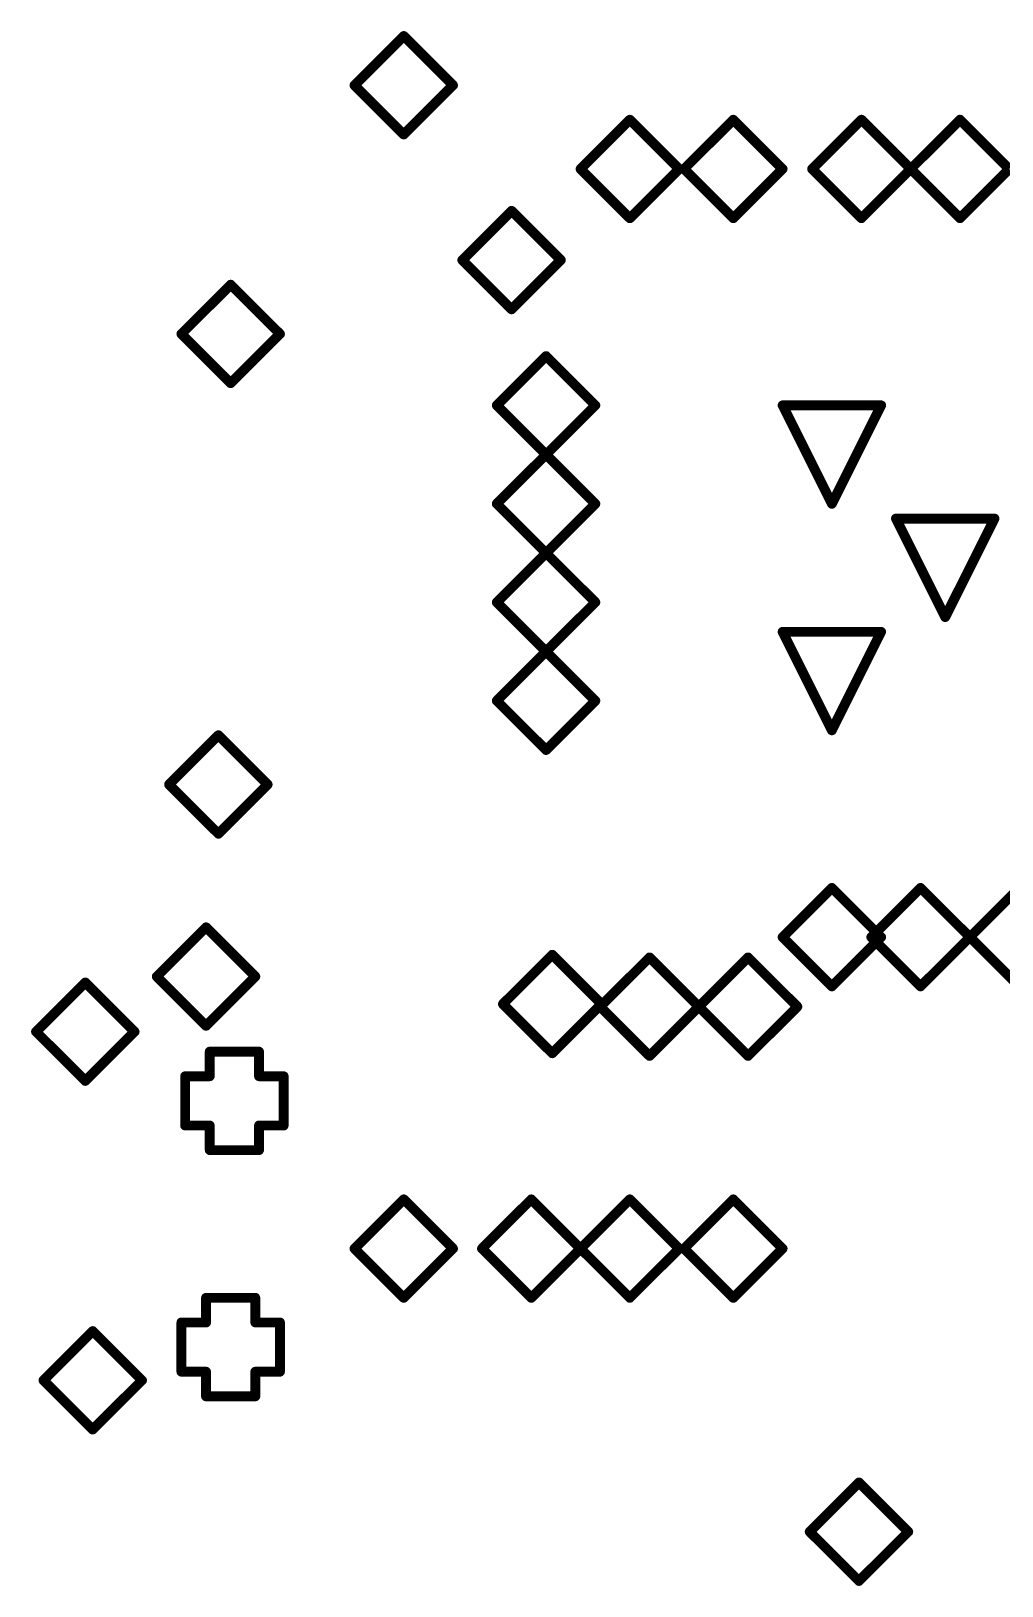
# Model space of a CAD drawing. Header units: inches. Extents: x 0 to 280, y 0 to 265.
# Drawn here: x 39.95 to 59.65, y 35.15 to 66.73 of the extents above; entities that cross this region are included whole.
import ezdxf

# ---------------------------------------------------------------- set-up
doc = ezdxf.new("R2010")
doc.units = ezdxf.units.IN
doc.layers.add('Drill Drawing', color=1, linetype='Continuous')

msp = doc.modelspace()

# ---------------------------------------------------------------- linework, layer by layer
at = {"layer": 'Drill Drawing'}
for points in [[(46.512, 65.625, 0.2, 0.2, 0), (47.512, 66.625, 0.2, 0.2, 0)], [(47.512, 66.625, 0.2, 0.2, 0), (48.512, 65.625, 0.2, 0.2, 0)], [(46.512, 65.625, 0.2, 0.2, 0), (47.512, 64.625, 0.2, 0.2, 0)], [(47.512, 64.625, 0.2, 0.2, 0), (48.512, 65.625, 0.2, 0.2, 0)], [(51.1, 63.925, 0.2, 0.2, 0), (52.1, 64.925, 0.2, 0.2, 0)], [(52.1, 64.925, 0.2, 0.2, 0), (53.1, 63.925, 0.2, 0.2, 0)], [(53.2, 63.925, 0.2, 0.2, 0), (54.2, 64.925, 0.2, 0.2, 0)], [(54.2, 64.925, 0.2, 0.2, 0), (55.2, 63.925, 0.2, 0.2, 0)], [(55.8, 63.925, 0.2, 0.2, 0), (56.8, 64.925, 0.2, 0.2, 0)], [(56.8, 64.925, 0.2, 0.2, 0), (57.8, 63.925, 0.2, 0.2, 0)], [(57.8, 63.925, 0.2, 0.2, 0), (58.8, 64.925, 0.2, 0.2, 0)], [(58.8, 64.925, 0.2, 0.2, 0), (59.8, 63.925, 0.2, 0.2, 0)], [(51.1, 63.925, 0.2, 0.2, 0), (52.1, 62.925, 0.2, 0.2, 0)], [(52.1, 62.925, 0.2, 0.2, 0), (53.1, 63.925, 0.2, 0.2, 0)], [(53.2, 63.925, 0.2, 0.2, 0), (54.2, 62.925, 0.2, 0.2, 0)], [(54.2, 62.925, 0.2, 0.2, 0), (55.2, 63.925, 0.2, 0.2, 0)], [(55.8, 63.925, 0.2, 0.2, 0), (56.8, 62.925, 0.2, 0.2, 0)], [(56.8, 62.925, 0.2, 0.2, 0), (57.8, 63.925, 0.2, 0.2, 0)], [(57.8, 63.925, 0.2, 0.2, 0), (58.8, 62.925, 0.2, 0.2, 0)], [(58.8, 62.925, 0.2, 0.2, 0), (59.8, 63.925, 0.2, 0.2, 0)], [(48.7, 62.075, 0.2, 0.2, 0), (49.7, 63.075, 0.2, 0.2, 0)], [(49.7, 63.075, 0.2, 0.2, 0), (50.7, 62.075, 0.2, 0.2, 0)], [(48.7, 62.075, 0.2, 0.2, 0), (49.7, 61.075, 0.2, 0.2, 0)], [(49.7, 61.075, 0.2, 0.2, 0), (50.7, 62.075, 0.2, 0.2, 0)], [(43, 60.575, 0.2, 0.2, 0), (44, 61.575, 0.2, 0.2, 0)], [(44, 61.575, 0.2, 0.2, 0), (45, 60.575, 0.2, 0.2, 0)], [(43, 60.575, 0.2, 0.2, 0), (44, 59.575, 0.2, 0.2, 0)], [(44, 59.575, 0.2, 0.2, 0), (45, 60.575, 0.2, 0.2, 0)], [(49.4, 59.125, 0.2, 0.2, 0), (50.4, 60.125, 0.2, 0.2, 0)], [(50.4, 60.125, 0.2, 0.2, 0), (51.4, 59.125, 0.2, 0.2, 0)], [(49.4, 59.125, 0.2, 0.2, 0), (50.4, 58.125, 0.2, 0.2, 0)], [(50.4, 58.125, 0.2, 0.2, 0), (51.4, 59.125, 0.2, 0.2, 0)], [(55.2, 59.125, 0.2, 0.2, 0), (57.2, 59.125, 0.2, 0.2, 0)], [(55.2, 59.125, 0.2, 0.2, 0), (56.2, 57.125, 0.2, 0.2, 0)], [(56.2, 57.125, 0.2, 0.2, 0), (57.2, 59.125, 0.2, 0.2, 0)], [(49.4, 57.125, 0.2, 0.2, 0), (50.4, 58.125, 0.2, 0.2, 0)], [(50.4, 58.125, 0.2, 0.2, 0), (51.4, 57.125, 0.2, 0.2, 0)], [(49.4, 57.125, 0.2, 0.2, 0), (50.4, 56.125, 0.2, 0.2, 0)], [(50.4, 56.125, 0.2, 0.2, 0), (51.4, 57.125, 0.2, 0.2, 0)], [(57.5, 56.825, 0.2, 0.2, 0), (59.5, 56.825, 0.2, 0.2, 0)], [(57.5, 56.825, 0.2, 0.2, 0), (58.5, 54.825, 0.2, 0.2, 0)], [(58.5, 54.825, 0.2, 0.2, 0), (59.5, 56.825, 0.2, 0.2, 0)], [(49.4, 55.125, 0.2, 0.2, 0), (50.4, 56.125, 0.2, 0.2, 0)], [(50.4, 56.125, 0.2, 0.2, 0), (51.4, 55.125, 0.2, 0.2, 0)], [(49.4, 55.125, 0.2, 0.2, 0), (50.4, 54.125, 0.2, 0.2, 0)], [(50.4, 54.125, 0.2, 0.2, 0), (51.4, 55.125, 0.2, 0.2, 0)], [(55.2, 54.525, 0.2, 0.2, 0), (57.2, 54.525, 0.2, 0.2, 0)], [(55.2, 54.525, 0.2, 0.2, 0), (56.2, 52.525, 0.2, 0.2, 0)], [(56.2, 52.525, 0.2, 0.2, 0), (57.2, 54.525, 0.2, 0.2, 0)], [(49.4, 53.125, 0.2, 0.2, 0), (50.4, 54.125, 0.2, 0.2, 0)], [(50.4, 54.125, 0.2, 0.2, 0), (51.4, 53.125, 0.2, 0.2, 0)], [(49.4, 53.125, 0.2, 0.2, 0), (50.4, 52.125, 0.2, 0.2, 0)], [(50.4, 52.125, 0.2, 0.2, 0), (51.4, 53.125, 0.2, 0.2, 0)], [(42.75, 51.425, 0.2, 0.2, 0), (43.75, 52.425, 0.2, 0.2, 0)], [(43.75, 52.425, 0.2, 0.2, 0), (44.75, 51.425, 0.2, 0.2, 0)], [(42.75, 51.425, 0.2, 0.2, 0), (43.75, 50.425, 0.2, 0.2, 0)], [(43.75, 50.425, 0.2, 0.2, 0), (44.75, 51.425, 0.2, 0.2, 0)], [(55.2, 48.325, 0.2, 0.2, 0), (56.2, 49.325, 0.2, 0.2, 0)], [(56.2, 49.325, 0.2, 0.2, 0), (57.2, 48.325, 0.2, 0.2, 0)], [(57, 48.325, 0.2, 0.2, 0), (58, 49.325, 0.2, 0.2, 0)], [(58, 49.325, 0.2, 0.2, 0), (59, 48.325, 0.2, 0.2, 0)], [(59, 48.325, 0.2, 0.2, 0), (60, 49.325, 0.2, 0.2, 0)], [(42.5, 47.525, 0.2, 0.2, 0), (43.5, 48.525, 0.2, 0.2, 0)], [(43.5, 48.525, 0.2, 0.2, 0), (44.5, 47.525, 0.2, 0.2, 0)], [(55.2, 48.325, 0.2, 0.2, 0), (56.2, 47.325, 0.2, 0.2, 0)], [(56.2, 47.325, 0.2, 0.2, 0), (57.2, 48.325, 0.2, 0.2, 0)], [(57, 48.325, 0.2, 0.2, 0), (58, 47.325, 0.2, 0.2, 0)], [(58, 47.325, 0.2, 0.2, 0), (59, 48.325, 0.2, 0.2, 0)], [(59, 48.325, 0.2, 0.2, 0), (60, 47.325, 0.2, 0.2, 0)], [(49.525, 46.967, 0.2, 0.2, 0), (50.525, 47.967, 0.2, 0.2, 0)], [(50.525, 47.967, 0.2, 0.2, 0), (51.525, 46.967, 0.2, 0.2, 0)], [(51.5, 46.913, 0.2, 0.2, 0), (52.5, 47.913, 0.2, 0.2, 0)], [(52.5, 47.913, 0.2, 0.2, 0), (53.5, 46.913, 0.2, 0.2, 0)], [(53.5, 46.913, 0.2, 0.2, 0), (54.5, 47.913, 0.2, 0.2, 0)], [(54.5, 47.913, 0.2, 0.2, 0), (55.5, 46.913, 0.2, 0.2, 0)], [(40.05, 46.405, 0.2, 0.2, 0), (41.05, 47.405, 0.2, 0.2, 0)], [(41.05, 47.405, 0.2, 0.2, 0), (42.05, 46.405, 0.2, 0.2, 0)], [(42.5, 47.525, 0.2, 0.2, 0), (43.5, 46.525, 0.2, 0.2, 0)], [(43.5, 46.525, 0.2, 0.2, 0), (44.5, 47.525, 0.2, 0.2, 0)], [(49.525, 46.967, 0.2, 0.2, 0), (50.525, 45.967, 0.2, 0.2, 0)], [(50.525, 45.967, 0.2, 0.2, 0), (51.525, 46.967, 0.2, 0.2, 0)], [(51.5, 46.913, 0.2, 0.2, 0), (52.5, 45.913, 0.2, 0.2, 0)], [(52.5, 45.913, 0.2, 0.2, 0), (53.5, 46.913, 0.2, 0.2, 0)], [(53.5, 46.913, 0.2, 0.2, 0), (54.5, 45.913, 0.2, 0.2, 0)], [(54.5, 45.913, 0.2, 0.2, 0), (55.5, 46.913, 0.2, 0.2, 0)], [(40.05, 46.405, 0.2, 0.2, 0), (41.05, 45.405, 0.2, 0.2, 0)], [(41.05, 45.405, 0.2, 0.2, 0), (42.05, 46.405, 0.2, 0.2, 0)], [(43.575, 45.5, 0.2, 0.2, 0), (43.575, 46, 0.2, 0.2, 0)], [(43.575, 46, 0.2, 0.2, 0), (44.575, 46, 0.2, 0.2, 0)], [(44.575, 45.5, 0.2, 0.2, 0), (44.575, 46, 0.2, 0.2, 0)], [(43.075, 44.5, 0.2, 0.2, 0), (43.075, 45.5, 0.2, 0.2, 0)], [(43.075, 45.5, 0.2, 0.2, 0), (43.575, 45.5, 0.2, 0.2, 0)], [(44.575, 45.5, 0.2, 0.2, 0), (45.075, 45.5, 0.2, 0.2, 0)], [(45.075, 44.5, 0.2, 0.2, 0), (45.075, 45.5, 0.2, 0.2, 0)], [(43.075, 44.5, 0.2, 0.2, 0), (43.575, 44.5, 0.2, 0.2, 0)], [(43.575, 44, 0.2, 0.2, 0), (43.575, 44.5, 0.2, 0.2, 0)], [(44.575, 44.5, 0.2, 0.2, 0), (45.075, 44.5, 0.2, 0.2, 0)], [(44.575, 44, 0.2, 0.2, 0), (44.575, 44.5, 0.2, 0.2, 0)], [(43.575, 44, 0.2, 0.2, 0), (44.575, 44, 0.2, 0.2, 0)], [(46.512, 42, 0.2, 0.2, 0), (47.512, 43, 0.2, 0.2, 0)], [(47.512, 43, 0.2, 0.2, 0), (48.512, 42, 0.2, 0.2, 0)], [(49.1, 42, 0.2, 0.2, 0), (50.1, 43, 0.2, 0.2, 0)], [(50.1, 43, 0.2, 0.2, 0), (51.1, 42, 0.2, 0.2, 0)], [(51.1, 42, 0.2, 0.2, 0), (52.1, 43, 0.2, 0.2, 0)], [(52.1, 43, 0.2, 0.2, 0), (53.1, 42, 0.2, 0.2, 0)], [(53.2, 42, 0.2, 0.2, 0), (54.2, 43, 0.2, 0.2, 0)], [(54.2, 43, 0.2, 0.2, 0), (55.2, 42, 0.2, 0.2, 0)], [(46.512, 42, 0.2, 0.2, 0), (47.512, 41, 0.2, 0.2, 0)], [(47.512, 41, 0.2, 0.2, 0), (48.512, 42, 0.2, 0.2, 0)], [(49.1, 42, 0.2, 0.2, 0), (50.1, 41, 0.2, 0.2, 0)], [(50.1, 41, 0.2, 0.2, 0), (51.1, 42, 0.2, 0.2, 0)], [(51.1, 42, 0.2, 0.2, 0), (52.1, 41, 0.2, 0.2, 0)], [(52.1, 41, 0.2, 0.2, 0), (53.1, 42, 0.2, 0.2, 0)], [(53.2, 42, 0.2, 0.2, 0), (54.2, 41, 0.2, 0.2, 0)], [(54.2, 41, 0.2, 0.2, 0), (55.2, 42, 0.2, 0.2, 0)], [(43.5, 40.5, 0.2, 0.2, 0), (43.5, 41, 0.2, 0.2, 0)], [(43.5, 41, 0.2, 0.2, 0), (44.5, 41, 0.2, 0.2, 0)], [(44.5, 40.5, 0.2, 0.2, 0), (44.5, 41, 0.2, 0.2, 0)], [(40.2, 39.325, 0.2, 0.2, 0), (41.2, 40.325, 0.2, 0.2, 0)], [(41.2, 40.325, 0.2, 0.2, 0), (42.2, 39.325, 0.2, 0.2, 0)], [(43, 39.5, 0.2, 0.2, 0), (43, 40.5, 0.2, 0.2, 0)], [(43, 40.5, 0.2, 0.2, 0), (43.5, 40.5, 0.2, 0.2, 0)], [(44.5, 40.5, 0.2, 0.2, 0), (45, 40.5, 0.2, 0.2, 0)], [(45, 39.5, 0.2, 0.2, 0), (45, 40.5, 0.2, 0.2, 0)], [(43, 39.5, 0.2, 0.2, 0), (43.5, 39.5, 0.2, 0.2, 0)], [(43.5, 39, 0.2, 0.2, 0), (43.5, 39.5, 0.2, 0.2, 0)], [(44.5, 39.5, 0.2, 0.2, 0), (45, 39.5, 0.2, 0.2, 0)], [(44.5, 39, 0.2, 0.2, 0), (44.5, 39.5, 0.2, 0.2, 0)], [(40.2, 39.325, 0.2, 0.2, 0), (41.2, 38.325, 0.2, 0.2, 0)], [(41.2, 38.325, 0.2, 0.2, 0), (42.2, 39.325, 0.2, 0.2, 0)], [(43.5, 39, 0.2, 0.2, 0), (44.5, 39, 0.2, 0.2, 0)], [(55.75, 36.25, 0.2, 0.2, 0), (56.75, 37.25, 0.2, 0.2, 0)], [(56.75, 37.25, 0.2, 0.2, 0), (57.75, 36.25, 0.2, 0.2, 0)], [(55.75, 36.25, 0.2, 0.2, 0), (56.75, 35.25, 0.2, 0.2, 0)], [(56.75, 35.25, 0.2, 0.2, 0), (57.75, 36.25, 0.2, 0.2, 0)]]:
    msp.add_lwpolyline(points, format="xyseb", dxfattribs=at)
for points in [[(47.462, 66.625, 0.1, 0.1, 1), (47.562, 66.625, 0.1, 0.1, 1)], [(47.462, 66.625, 0.1, 0.1, 1), (47.562, 66.625, 0.1, 0.1, 1)], [(46.462, 65.625, 0.1, 0.1, 1), (46.562, 65.625, 0.1, 0.1, 1)], [(46.462, 65.625, 0.1, 0.1, 1), (46.562, 65.625, 0.1, 0.1, 1)], [(48.462, 65.625, 0.1, 0.1, 1), (48.562, 65.625, 0.1, 0.1, 1)], [(48.462, 65.625, 0.1, 0.1, 1), (48.562, 65.625, 0.1, 0.1, 1)], [(52.05, 64.925, 0.1, 0.1, 1), (52.15, 64.925, 0.1, 0.1, 1)], [(52.05, 64.925, 0.1, 0.1, 1), (52.15, 64.925, 0.1, 0.1, 1)], [(54.15, 64.925, 0.1, 0.1, 1), (54.25, 64.925, 0.1, 0.1, 1)], [(54.15, 64.925, 0.1, 0.1, 1), (54.25, 64.925, 0.1, 0.1, 1)], [(56.75, 64.925, 0.1, 0.1, 1), (56.85, 64.925, 0.1, 0.1, 1)], [(56.75, 64.925, 0.1, 0.1, 1), (56.85, 64.925, 0.1, 0.1, 1)], [(58.75, 64.925, 0.1, 0.1, 1), (58.85, 64.925, 0.1, 0.1, 1)], [(58.75, 64.925, 0.1, 0.1, 1), (58.85, 64.925, 0.1, 0.1, 1)], [(47.462, 64.625, 0.1, 0.1, 1), (47.562, 64.625, 0.1, 0.1, 1)], [(47.462, 64.625, 0.1, 0.1, 1), (47.562, 64.625, 0.1, 0.1, 1)], [(51.05, 63.925, 0.1, 0.1, 1), (51.15, 63.925, 0.1, 0.1, 1)], [(51.05, 63.925, 0.1, 0.1, 1), (51.15, 63.925, 0.1, 0.1, 1)], [(53.05, 63.925, 0.1, 0.1, 1), (53.15, 63.925, 0.1, 0.1, 1)], [(53.05, 63.925, 0.1, 0.1, 1), (53.15, 63.925, 0.1, 0.1, 1)], [(53.15, 63.925, 0.1, 0.1, 1), (53.25, 63.925, 0.1, 0.1, 1)], [(53.15, 63.925, 0.1, 0.1, 1), (53.25, 63.925, 0.1, 0.1, 1)], [(55.15, 63.925, 0.1, 0.1, 1), (55.25, 63.925, 0.1, 0.1, 1)], [(55.15, 63.925, 0.1, 0.1, 1), (55.25, 63.925, 0.1, 0.1, 1)], [(55.75, 63.925, 0.1, 0.1, 1), (55.85, 63.925, 0.1, 0.1, 1)], [(55.75, 63.925, 0.1, 0.1, 1), (55.85, 63.925, 0.1, 0.1, 1)], [(57.75, 63.925, 0.1, 0.1, 1), (57.85, 63.925, 0.1, 0.1, 1)], [(57.75, 63.925, 0.1, 0.1, 1), (57.85, 63.925, 0.1, 0.1, 1)], [(57.75, 63.925, 0.1, 0.1, 1), (57.85, 63.925, 0.1, 0.1, 1)], [(57.75, 63.925, 0.1, 0.1, 1), (57.85, 63.925, 0.1, 0.1, 1)], [(49.65, 63.075, 0.1, 0.1, 1), (49.75, 63.075, 0.1, 0.1, 1)], [(49.65, 63.075, 0.1, 0.1, 1), (49.75, 63.075, 0.1, 0.1, 1)], [(52.05, 62.925, 0.1, 0.1, 1), (52.15, 62.925, 0.1, 0.1, 1)], [(52.05, 62.925, 0.1, 0.1, 1), (52.15, 62.925, 0.1, 0.1, 1)], [(54.15, 62.925, 0.1, 0.1, 1), (54.25, 62.925, 0.1, 0.1, 1)], [(54.15, 62.925, 0.1, 0.1, 1), (54.25, 62.925, 0.1, 0.1, 1)], [(56.75, 62.925, 0.1, 0.1, 1), (56.85, 62.925, 0.1, 0.1, 1)], [(56.75, 62.925, 0.1, 0.1, 1), (56.85, 62.925, 0.1, 0.1, 1)], [(58.75, 62.925, 0.1, 0.1, 1), (58.85, 62.925, 0.1, 0.1, 1)], [(58.75, 62.925, 0.1, 0.1, 1), (58.85, 62.925, 0.1, 0.1, 1)], [(48.65, 62.075, 0.1, 0.1, 1), (48.75, 62.075, 0.1, 0.1, 1)], [(48.65, 62.075, 0.1, 0.1, 1), (48.75, 62.075, 0.1, 0.1, 1)], [(50.65, 62.075, 0.1, 0.1, 1), (50.75, 62.075, 0.1, 0.1, 1)], [(50.65, 62.075, 0.1, 0.1, 1), (50.75, 62.075, 0.1, 0.1, 1)], [(43.95, 61.575, 0.1, 0.1, 1), (44.05, 61.575, 0.1, 0.1, 1)], [(43.95, 61.575, 0.1, 0.1, 1), (44.05, 61.575, 0.1, 0.1, 1)], [(49.65, 61.075, 0.1, 0.1, 1), (49.75, 61.075, 0.1, 0.1, 1)], [(49.65, 61.075, 0.1, 0.1, 1), (49.75, 61.075, 0.1, 0.1, 1)], [(42.95, 60.575, 0.1, 0.1, 1), (43.05, 60.575, 0.1, 0.1, 1)], [(42.95, 60.575, 0.1, 0.1, 1), (43.05, 60.575, 0.1, 0.1, 1)], [(44.95, 60.575, 0.1, 0.1, 1), (45.05, 60.575, 0.1, 0.1, 1)], [(44.95, 60.575, 0.1, 0.1, 1), (45.05, 60.575, 0.1, 0.1, 1)], [(50.35, 60.125, 0.1, 0.1, 1), (50.45, 60.125, 0.1, 0.1, 1)], [(50.35, 60.125, 0.1, 0.1, 1), (50.45, 60.125, 0.1, 0.1, 1)], [(43.95, 59.575, 0.1, 0.1, 1), (44.05, 59.575, 0.1, 0.1, 1)], [(43.95, 59.575, 0.1, 0.1, 1), (44.05, 59.575, 0.1, 0.1, 1)], [(49.35, 59.125, 0.1, 0.1, 1), (49.45, 59.125, 0.1, 0.1, 1)], [(49.35, 59.125, 0.1, 0.1, 1), (49.45, 59.125, 0.1, 0.1, 1)], [(51.35, 59.125, 0.1, 0.1, 1), (51.45, 59.125, 0.1, 0.1, 1)], [(51.35, 59.125, 0.1, 0.1, 1), (51.45, 59.125, 0.1, 0.1, 1)], [(55.15, 59.125, 0.1, 0.1, 1), (55.25, 59.125, 0.1, 0.1, 1)], [(55.15, 59.125, 0.1, 0.1, 1), (55.25, 59.125, 0.1, 0.1, 1)], [(57.15, 59.125, 0.1, 0.1, 1), (57.25, 59.125, 0.1, 0.1, 1)], [(57.15, 59.125, 0.1, 0.1, 1), (57.25, 59.125, 0.1, 0.1, 1)], [(50.35, 58.125, 0.1, 0.1, 1), (50.45, 58.125, 0.1, 0.1, 1)], [(50.35, 58.125, 0.1, 0.1, 1), (50.45, 58.125, 0.1, 0.1, 1)], [(50.35, 58.125, 0.1, 0.1, 1), (50.45, 58.125, 0.1, 0.1, 1)], [(50.35, 58.125, 0.1, 0.1, 1), (50.45, 58.125, 0.1, 0.1, 1)], [(49.35, 57.125, 0.1, 0.1, 1), (49.45, 57.125, 0.1, 0.1, 1)], [(49.35, 57.125, 0.1, 0.1, 1), (49.45, 57.125, 0.1, 0.1, 1)], [(51.35, 57.125, 0.1, 0.1, 1), (51.45, 57.125, 0.1, 0.1, 1)], [(51.35, 57.125, 0.1, 0.1, 1), (51.45, 57.125, 0.1, 0.1, 1)], [(56.15, 57.125, 0.1, 0.1, 1), (56.25, 57.125, 0.1, 0.1, 1)], [(56.15, 57.125, 0.1, 0.1, 1), (56.25, 57.125, 0.1, 0.1, 1)], [(57.45, 56.825, 0.1, 0.1, 1), (57.55, 56.825, 0.1, 0.1, 1)], [(57.45, 56.825, 0.1, 0.1, 1), (57.55, 56.825, 0.1, 0.1, 1)], [(59.45, 56.825, 0.1, 0.1, 1), (59.55, 56.825, 0.1, 0.1, 1)], [(59.45, 56.825, 0.1, 0.1, 1), (59.55, 56.825, 0.1, 0.1, 1)], [(50.35, 56.125, 0.1, 0.1, 1), (50.45, 56.125, 0.1, 0.1, 1)], [(50.35, 56.125, 0.1, 0.1, 1), (50.45, 56.125, 0.1, 0.1, 1)], [(50.35, 56.125, 0.1, 0.1, 1), (50.45, 56.125, 0.1, 0.1, 1)], [(50.35, 56.125, 0.1, 0.1, 1), (50.45, 56.125, 0.1, 0.1, 1)], [(49.35, 55.125, 0.1, 0.1, 1), (49.45, 55.125, 0.1, 0.1, 1)], [(49.35, 55.125, 0.1, 0.1, 1), (49.45, 55.125, 0.1, 0.1, 1)], [(51.35, 55.125, 0.1, 0.1, 1), (51.45, 55.125, 0.1, 0.1, 1)], [(51.35, 55.125, 0.1, 0.1, 1), (51.45, 55.125, 0.1, 0.1, 1)], [(55.15, 54.525, 0.1, 0.1, 1), (55.25, 54.525, 0.1, 0.1, 1)], [(55.15, 54.525, 0.1, 0.1, 1), (55.25, 54.525, 0.1, 0.1, 1)], [(57.15, 54.525, 0.1, 0.1, 1), (57.25, 54.525, 0.1, 0.1, 1)], [(57.15, 54.525, 0.1, 0.1, 1), (57.25, 54.525, 0.1, 0.1, 1)], [(58.45, 54.825, 0.1, 0.1, 1), (58.55, 54.825, 0.1, 0.1, 1)], [(58.45, 54.825, 0.1, 0.1, 1), (58.55, 54.825, 0.1, 0.1, 1)], [(50.35, 54.125, 0.1, 0.1, 1), (50.45, 54.125, 0.1, 0.1, 1)], [(50.35, 54.125, 0.1, 0.1, 1), (50.45, 54.125, 0.1, 0.1, 1)], [(50.35, 54.125, 0.1, 0.1, 1), (50.45, 54.125, 0.1, 0.1, 1)], [(50.35, 54.125, 0.1, 0.1, 1), (50.45, 54.125, 0.1, 0.1, 1)], [(49.35, 53.125, 0.1, 0.1, 1), (49.45, 53.125, 0.1, 0.1, 1)], [(49.35, 53.125, 0.1, 0.1, 1), (49.45, 53.125, 0.1, 0.1, 1)], [(51.35, 53.125, 0.1, 0.1, 1), (51.45, 53.125, 0.1, 0.1, 1)], [(51.35, 53.125, 0.1, 0.1, 1), (51.45, 53.125, 0.1, 0.1, 1)], [(43.7, 52.425, 0.1, 0.1, 1), (43.8, 52.425, 0.1, 0.1, 1)], [(43.7, 52.425, 0.1, 0.1, 1), (43.8, 52.425, 0.1, 0.1, 1)], [(56.15, 52.525, 0.1, 0.1, 1), (56.25, 52.525, 0.1, 0.1, 1)], [(56.15, 52.525, 0.1, 0.1, 1), (56.25, 52.525, 0.1, 0.1, 1)], [(50.35, 52.125, 0.1, 0.1, 1), (50.45, 52.125, 0.1, 0.1, 1)], [(50.35, 52.125, 0.1, 0.1, 1), (50.45, 52.125, 0.1, 0.1, 1)], [(42.7, 51.425, 0.1, 0.1, 1), (42.8, 51.425, 0.1, 0.1, 1)], [(42.7, 51.425, 0.1, 0.1, 1), (42.8, 51.425, 0.1, 0.1, 1)], [(44.7, 51.425, 0.1, 0.1, 1), (44.8, 51.425, 0.1, 0.1, 1)], [(44.7, 51.425, 0.1, 0.1, 1), (44.8, 51.425, 0.1, 0.1, 1)], [(43.7, 50.425, 0.1, 0.1, 1), (43.8, 50.425, 0.1, 0.1, 1)], [(43.7, 50.425, 0.1, 0.1, 1), (43.8, 50.425, 0.1, 0.1, 1)], [(56.15, 49.325, 0.1, 0.1, 1), (56.25, 49.325, 0.1, 0.1, 1)], [(56.15, 49.325, 0.1, 0.1, 1), (56.25, 49.325, 0.1, 0.1, 1)], [(57.95, 49.325, 0.1, 0.1, 1), (58.05, 49.325, 0.1, 0.1, 1)], [(57.95, 49.325, 0.1, 0.1, 1), (58.05, 49.325, 0.1, 0.1, 1)], [(43.45, 48.525, 0.1, 0.1, 1), (43.55, 48.525, 0.1, 0.1, 1)], [(43.45, 48.525, 0.1, 0.1, 1), (43.55, 48.525, 0.1, 0.1, 1)], [(55.15, 48.325, 0.1, 0.1, 1), (55.25, 48.325, 0.1, 0.1, 1)], [(55.15, 48.325, 0.1, 0.1, 1), (55.25, 48.325, 0.1, 0.1, 1)], [(56.95, 48.325, 0.1, 0.1, 1), (57.05, 48.325, 0.1, 0.1, 1)], [(56.95, 48.325, 0.1, 0.1, 1), (57.05, 48.325, 0.1, 0.1, 1)], [(57.15, 48.325, 0.1, 0.1, 1), (57.25, 48.325, 0.1, 0.1, 1)], [(57.15, 48.325, 0.1, 0.1, 1), (57.25, 48.325, 0.1, 0.1, 1)], [(58.95, 48.325, 0.1, 0.1, 1), (59.05, 48.325, 0.1, 0.1, 1)], [(58.95, 48.325, 0.1, 0.1, 1), (59.05, 48.325, 0.1, 0.1, 1)], [(58.95, 48.325, 0.1, 0.1, 1), (59.05, 48.325, 0.1, 0.1, 1)], [(58.95, 48.325, 0.1, 0.1, 1), (59.05, 48.325, 0.1, 0.1, 1)], [(50.475, 47.967, 0.1, 0.1, 1), (50.575, 47.967, 0.1, 0.1, 1)], [(50.475, 47.967, 0.1, 0.1, 1), (50.575, 47.967, 0.1, 0.1, 1)], [(52.45, 47.913, 0.1, 0.1, 1), (52.55, 47.913, 0.1, 0.1, 1)], [(52.45, 47.913, 0.1, 0.1, 1), (52.55, 47.913, 0.1, 0.1, 1)], [(54.45, 47.913, 0.1, 0.1, 1), (54.55, 47.913, 0.1, 0.1, 1)], [(54.45, 47.913, 0.1, 0.1, 1), (54.55, 47.913, 0.1, 0.1, 1)], [(41, 47.405, 0.1, 0.1, 1), (41.1, 47.405, 0.1, 0.1, 1)], [(41, 47.405, 0.1, 0.1, 1), (41.1, 47.405, 0.1, 0.1, 1)], [(42.45, 47.525, 0.1, 0.1, 1), (42.55, 47.525, 0.1, 0.1, 1)], [(42.45, 47.525, 0.1, 0.1, 1), (42.55, 47.525, 0.1, 0.1, 1)], [(44.45, 47.525, 0.1, 0.1, 1), (44.55, 47.525, 0.1, 0.1, 1)], [(44.45, 47.525, 0.1, 0.1, 1), (44.55, 47.525, 0.1, 0.1, 1)], [(56.15, 47.325, 0.1, 0.1, 1), (56.25, 47.325, 0.1, 0.1, 1)], [(56.15, 47.325, 0.1, 0.1, 1), (56.25, 47.325, 0.1, 0.1, 1)], [(57.95, 47.325, 0.1, 0.1, 1), (58.05, 47.325, 0.1, 0.1, 1)], [(57.95, 47.325, 0.1, 0.1, 1), (58.05, 47.325, 0.1, 0.1, 1)], [(49.475, 46.967, 0.1, 0.1, 1), (49.575, 46.967, 0.1, 0.1, 1)], [(49.475, 46.967, 0.1, 0.1, 1), (49.575, 46.967, 0.1, 0.1, 1)], [(51.475, 46.967, 0.1, 0.1, 1), (51.575, 46.967, 0.1, 0.1, 1)], [(51.475, 46.967, 0.1, 0.1, 1), (51.575, 46.967, 0.1, 0.1, 1)], [(51.45, 46.913, 0.1, 0.1, 1), (51.55, 46.913, 0.1, 0.1, 1)], [(51.45, 46.913, 0.1, 0.1, 1), (51.55, 46.913, 0.1, 0.1, 1)], [(53.45, 46.913, 0.1, 0.1, 1), (53.55, 46.913, 0.1, 0.1, 1)], [(53.45, 46.913, 0.1, 0.1, 1), (53.55, 46.913, 0.1, 0.1, 1)], [(53.45, 46.913, 0.1, 0.1, 1), (53.55, 46.913, 0.1, 0.1, 1)], [(53.45, 46.913, 0.1, 0.1, 1), (53.55, 46.913, 0.1, 0.1, 1)], [(55.45, 46.913, 0.1, 0.1, 1), (55.55, 46.913, 0.1, 0.1, 1)], [(55.45, 46.913, 0.1, 0.1, 1), (55.55, 46.913, 0.1, 0.1, 1)], [(40, 46.405, 0.1, 0.1, 1), (40.1, 46.405, 0.1, 0.1, 1)], [(40, 46.405, 0.1, 0.1, 1), (40.1, 46.405, 0.1, 0.1, 1)], [(42, 46.405, 0.1, 0.1, 1), (42.1, 46.405, 0.1, 0.1, 1)], [(42, 46.405, 0.1, 0.1, 1), (42.1, 46.405, 0.1, 0.1, 1)], [(43.45, 46.525, 0.1, 0.1, 1), (43.55, 46.525, 0.1, 0.1, 1)], [(43.45, 46.525, 0.1, 0.1, 1), (43.55, 46.525, 0.1, 0.1, 1)], [(43.525, 46, 0.1, 0.1, 1), (43.625, 46, 0.1, 0.1, 1)], [(43.525, 46, 0.1, 0.1, 1), (43.625, 46, 0.1, 0.1, 1)], [(44.525, 46, 0.1, 0.1, 1), (44.625, 46, 0.1, 0.1, 1)], [(44.525, 46, 0.1, 0.1, 1), (44.625, 46, 0.1, 0.1, 1)], [(50.475, 45.967, 0.1, 0.1, 1), (50.575, 45.967, 0.1, 0.1, 1)], [(50.475, 45.967, 0.1, 0.1, 1), (50.575, 45.967, 0.1, 0.1, 1)], [(52.45, 45.913, 0.1, 0.1, 1), (52.55, 45.913, 0.1, 0.1, 1)], [(52.45, 45.913, 0.1, 0.1, 1), (52.55, 45.913, 0.1, 0.1, 1)], [(54.45, 45.913, 0.1, 0.1, 1), (54.55, 45.913, 0.1, 0.1, 1)], [(54.45, 45.913, 0.1, 0.1, 1), (54.55, 45.913, 0.1, 0.1, 1)], [(41, 45.405, 0.1, 0.1, 1), (41.1, 45.405, 0.1, 0.1, 1)], [(41, 45.405, 0.1, 0.1, 1), (41.1, 45.405, 0.1, 0.1, 1)], [(43.025, 45.5, 0.1, 0.1, 1), (43.125, 45.5, 0.1, 0.1, 1)], [(43.025, 45.5, 0.1, 0.1, 1), (43.125, 45.5, 0.1, 0.1, 1)], [(43.525, 45.5, 0.1, 0.1, 1), (43.625, 45.5, 0.1, 0.1, 1)], [(43.525, 45.5, 0.1, 0.1, 1), (43.625, 45.5, 0.1, 0.1, 1)], [(44.525, 45.5, 0.1, 0.1, 1), (44.625, 45.5, 0.1, 0.1, 1)], [(44.525, 45.5, 0.1, 0.1, 1), (44.625, 45.5, 0.1, 0.1, 1)], [(45.025, 45.5, 0.1, 0.1, 1), (45.125, 45.5, 0.1, 0.1, 1)], [(45.025, 45.5, 0.1, 0.1, 1), (45.125, 45.5, 0.1, 0.1, 1)], [(43.025, 44.5, 0.1, 0.1, 1), (43.125, 44.5, 0.1, 0.1, 1)], [(43.025, 44.5, 0.1, 0.1, 1), (43.125, 44.5, 0.1, 0.1, 1)], [(43.525, 44.5, 0.1, 0.1, 1), (43.625, 44.5, 0.1, 0.1, 1)], [(43.525, 44.5, 0.1, 0.1, 1), (43.625, 44.5, 0.1, 0.1, 1)], [(44.525, 44.5, 0.1, 0.1, 1), (44.625, 44.5, 0.1, 0.1, 1)], [(44.525, 44.5, 0.1, 0.1, 1), (44.625, 44.5, 0.1, 0.1, 1)], [(45.025, 44.5, 0.1, 0.1, 1), (45.125, 44.5, 0.1, 0.1, 1)], [(45.025, 44.5, 0.1, 0.1, 1), (45.125, 44.5, 0.1, 0.1, 1)], [(43.525, 44, 0.1, 0.1, 1), (43.625, 44, 0.1, 0.1, 1)], [(43.525, 44, 0.1, 0.1, 1), (43.625, 44, 0.1, 0.1, 1)], [(44.525, 44, 0.1, 0.1, 1), (44.625, 44, 0.1, 0.1, 1)], [(44.525, 44, 0.1, 0.1, 1), (44.625, 44, 0.1, 0.1, 1)], [(47.462, 43, 0.1, 0.1, 1), (47.562, 43, 0.1, 0.1, 1)], [(47.462, 43, 0.1, 0.1, 1), (47.562, 43, 0.1, 0.1, 1)], [(50.05, 43, 0.1, 0.1, 1), (50.15, 43, 0.1, 0.1, 1)], [(50.05, 43, 0.1, 0.1, 1), (50.15, 43, 0.1, 0.1, 1)], [(52.05, 43, 0.1, 0.1, 1), (52.15, 43, 0.1, 0.1, 1)], [(52.05, 43, 0.1, 0.1, 1), (52.15, 43, 0.1, 0.1, 1)], [(54.15, 43, 0.1, 0.1, 1), (54.25, 43, 0.1, 0.1, 1)], [(54.15, 43, 0.1, 0.1, 1), (54.25, 43, 0.1, 0.1, 1)], [(46.462, 42, 0.1, 0.1, 1), (46.562, 42, 0.1, 0.1, 1)], [(46.462, 42, 0.1, 0.1, 1), (46.562, 42, 0.1, 0.1, 1)], [(48.462, 42, 0.1, 0.1, 1), (48.562, 42, 0.1, 0.1, 1)], [(48.462, 42, 0.1, 0.1, 1), (48.562, 42, 0.1, 0.1, 1)], [(49.05, 42, 0.1, 0.1, 1), (49.15, 42, 0.1, 0.1, 1)], [(49.05, 42, 0.1, 0.1, 1), (49.15, 42, 0.1, 0.1, 1)], [(51.05, 42, 0.1, 0.1, 1), (51.15, 42, 0.1, 0.1, 1)], [(51.05, 42, 0.1, 0.1, 1), (51.15, 42, 0.1, 0.1, 1)], [(51.05, 42, 0.1, 0.1, 1), (51.15, 42, 0.1, 0.1, 1)], [(51.05, 42, 0.1, 0.1, 1), (51.15, 42, 0.1, 0.1, 1)], [(53.05, 42, 0.1, 0.1, 1), (53.15, 42, 0.1, 0.1, 1)], [(53.05, 42, 0.1, 0.1, 1), (53.15, 42, 0.1, 0.1, 1)], [(53.15, 42, 0.1, 0.1, 1), (53.25, 42, 0.1, 0.1, 1)], [(53.15, 42, 0.1, 0.1, 1), (53.25, 42, 0.1, 0.1, 1)], [(55.15, 42, 0.1, 0.1, 1), (55.25, 42, 0.1, 0.1, 1)], [(55.15, 42, 0.1, 0.1, 1), (55.25, 42, 0.1, 0.1, 1)], [(43.45, 41, 0.1, 0.1, 1), (43.55, 41, 0.1, 0.1, 1)], [(43.45, 41, 0.1, 0.1, 1), (43.55, 41, 0.1, 0.1, 1)], [(44.45, 41, 0.1, 0.1, 1), (44.55, 41, 0.1, 0.1, 1)], [(44.45, 41, 0.1, 0.1, 1), (44.55, 41, 0.1, 0.1, 1)], [(47.462, 41, 0.1, 0.1, 1), (47.562, 41, 0.1, 0.1, 1)], [(47.462, 41, 0.1, 0.1, 1), (47.562, 41, 0.1, 0.1, 1)], [(50.05, 41, 0.1, 0.1, 1), (50.15, 41, 0.1, 0.1, 1)], [(50.05, 41, 0.1, 0.1, 1), (50.15, 41, 0.1, 0.1, 1)], [(52.05, 41, 0.1, 0.1, 1), (52.15, 41, 0.1, 0.1, 1)], [(52.05, 41, 0.1, 0.1, 1), (52.15, 41, 0.1, 0.1, 1)], [(54.15, 41, 0.1, 0.1, 1), (54.25, 41, 0.1, 0.1, 1)], [(54.15, 41, 0.1, 0.1, 1), (54.25, 41, 0.1, 0.1, 1)], [(41.15, 40.325, 0.1, 0.1, 1), (41.25, 40.325, 0.1, 0.1, 1)], [(41.15, 40.325, 0.1, 0.1, 1), (41.25, 40.325, 0.1, 0.1, 1)], [(42.95, 40.5, 0.1, 0.1, 1), (43.05, 40.5, 0.1, 0.1, 1)], [(42.95, 40.5, 0.1, 0.1, 1), (43.05, 40.5, 0.1, 0.1, 1)], [(43.45, 40.5, 0.1, 0.1, 1), (43.55, 40.5, 0.1, 0.1, 1)], [(43.45, 40.5, 0.1, 0.1, 1), (43.55, 40.5, 0.1, 0.1, 1)], [(44.45, 40.5, 0.1, 0.1, 1), (44.55, 40.5, 0.1, 0.1, 1)], [(44.45, 40.5, 0.1, 0.1, 1), (44.55, 40.5, 0.1, 0.1, 1)], [(44.95, 40.5, 0.1, 0.1, 1), (45.05, 40.5, 0.1, 0.1, 1)], [(44.95, 40.5, 0.1, 0.1, 1), (45.05, 40.5, 0.1, 0.1, 1)], [(42.95, 39.5, 0.1, 0.1, 1), (43.05, 39.5, 0.1, 0.1, 1)], [(42.95, 39.5, 0.1, 0.1, 1), (43.05, 39.5, 0.1, 0.1, 1)], [(43.45, 39.5, 0.1, 0.1, 1), (43.55, 39.5, 0.1, 0.1, 1)], [(43.45, 39.5, 0.1, 0.1, 1), (43.55, 39.5, 0.1, 0.1, 1)], [(44.45, 39.5, 0.1, 0.1, 1), (44.55, 39.5, 0.1, 0.1, 1)], [(44.45, 39.5, 0.1, 0.1, 1), (44.55, 39.5, 0.1, 0.1, 1)], [(44.95, 39.5, 0.1, 0.1, 1), (45.05, 39.5, 0.1, 0.1, 1)], [(44.95, 39.5, 0.1, 0.1, 1), (45.05, 39.5, 0.1, 0.1, 1)], [(40.15, 39.325, 0.1, 0.1, 1), (40.25, 39.325, 0.1, 0.1, 1)], [(40.15, 39.325, 0.1, 0.1, 1), (40.25, 39.325, 0.1, 0.1, 1)], [(42.15, 39.325, 0.1, 0.1, 1), (42.25, 39.325, 0.1, 0.1, 1)], [(42.15, 39.325, 0.1, 0.1, 1), (42.25, 39.325, 0.1, 0.1, 1)], [(43.45, 39, 0.1, 0.1, 1), (43.55, 39, 0.1, 0.1, 1)], [(43.45, 39, 0.1, 0.1, 1), (43.55, 39, 0.1, 0.1, 1)], [(44.45, 39, 0.1, 0.1, 1), (44.55, 39, 0.1, 0.1, 1)], [(44.45, 39, 0.1, 0.1, 1), (44.55, 39, 0.1, 0.1, 1)], [(41.15, 38.325, 0.1, 0.1, 1), (41.25, 38.325, 0.1, 0.1, 1)], [(41.15, 38.325, 0.1, 0.1, 1), (41.25, 38.325, 0.1, 0.1, 1)], [(56.7, 37.25, 0.1, 0.1, 1), (56.8, 37.25, 0.1, 0.1, 1)], [(56.7, 37.25, 0.1, 0.1, 1), (56.8, 37.25, 0.1, 0.1, 1)], [(55.7, 36.25, 0.1, 0.1, 1), (55.8, 36.25, 0.1, 0.1, 1)], [(55.7, 36.25, 0.1, 0.1, 1), (55.8, 36.25, 0.1, 0.1, 1)], [(57.7, 36.25, 0.1, 0.1, 1), (57.8, 36.25, 0.1, 0.1, 1)], [(57.7, 36.25, 0.1, 0.1, 1), (57.8, 36.25, 0.1, 0.1, 1)], [(56.7, 35.25, 0.1, 0.1, 1), (56.8, 35.25, 0.1, 0.1, 1)], [(56.7, 35.25, 0.1, 0.1, 1), (56.8, 35.25, 0.1, 0.1, 1)]]:
    msp.add_lwpolyline(points, format="xyseb", close=True, dxfattribs=at)

doc.saveas('drawing.dxf')
